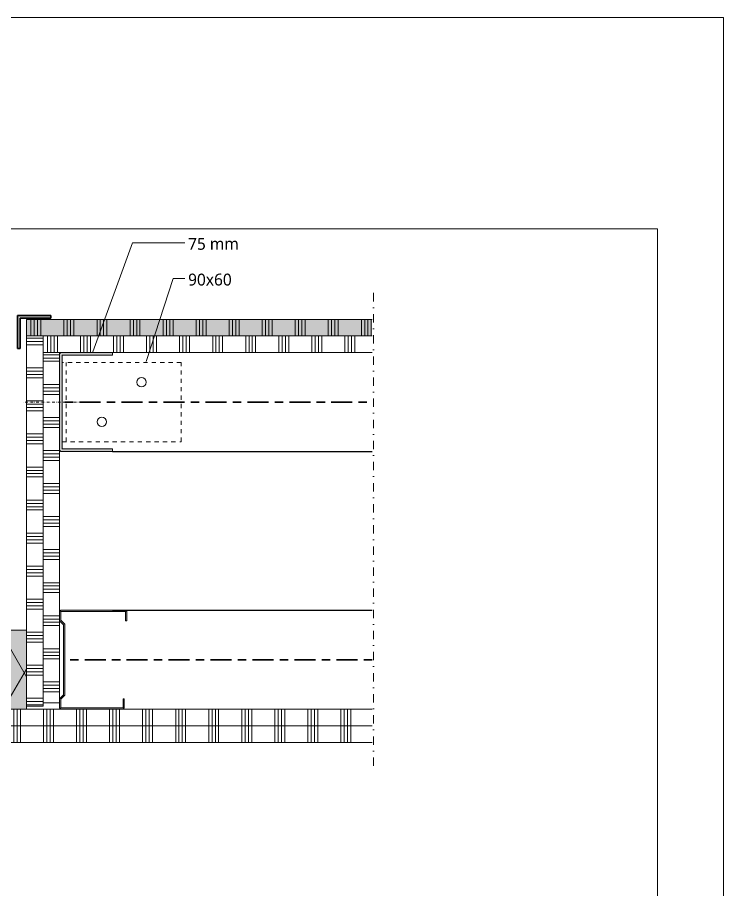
# Model space of a CAD drawing. Header units: millimetres. Extents: x -617 to 12931, y -7813 to -1363.
# Drawn here: x 12396 to 12931, y -2023 to -1363 of the extents above; entities that cross this region are included whole.
import ezdxf

# ---------------------------------------------------------------- set-up
doc = ezdxf.new("R2010")
doc.units = ezdxf.units.MM
for name, pattern in [('Center', [31.75, 6.35, -4.7625, 15.875, -4.7625]), ('Dash', [6.35, 3.175, -3.175]), ('Dash dot', [15.875, 6.35, -4.7625, 0, -4.7625]), ('Streep-stip _ detail', [4, 2, -1, 0, -1])]:
    doc.linetypes.add(name, pattern=pattern)
for name, color, linetype, lineweight in [('A-ANNO-IDEN', 131, 'Continuous', 18), ('A-DETL', 90, 'Continuous', 13), ('A-DETL-CNTR', 5, 'Center', 35), ('A-DETL-GENF', 92, 'Continuous', 18), ('A-DETL-MBND', 5, 'Continuous', 25)]:
    doc.layers.add(name, color=color, linetype=linetype, lineweight=lineweight)
doc.styles.add('Segoe UI_2', font='segoeui.ttf', dxfattribs={"height": 9})

# ---------------------------------------------------------------- blocks, each defined once
blk = doc.blocks.new('42 isolatie - Type 1-3760034-22_1 Principedetails metalstud')
at = {"layer": 'A-DETL-GENF'}
h = blk.add_hatch(color=256, dxfattribs=at)
h.paths.add_polyline_path([(255.28, 0.8), (255.28, 60.8), (164.84, 60.8), (164.84, 0.8), (173.56, 0.8)])
h.paths.add_polyline_path([(91.6, 0.8), (91.6, 60.8), (0.93, 60.8), (0.93, 3.3), (0.28, 3.3), (0.28, 0.8), (56.02, 0.8)])
at = {"layer": 'A-DETL-GENF', "lineweight": 13}
h = blk.add_hatch(dxfattribs=at)
h.set_pattern_fill('FP_1', color=256, style=0, pattern_type=2)
h.set_pattern_definition([(60, (0, 60.8), (-51.962, 30), []), (120, (0, 60.8), (-51.962, -30), [])])
h.paths.add_polyline_path([(255.28, 0.8), (255.28, 60.8), (164.84, 60.8), (164.84, 0.8), (173.56, 0.8)])
h.paths.add_polyline_path([(91.6, 0.8), (91.6, 60.8), (0.93, 60.8), (0.93, 3.3), (0.28, 3.3), (0.28, 0.8), (56.02, 0.8)])
at = {"layer": 'A-DETL-GENF'}
for p, q in [((91.6, 60.8), (0.93, 60.8)), ((91.6, 60.8), (0.93, 60.8)), ((255.28, 60.8), (164.84, 60.8)), ((255.28, 60.8), (164.84, 60.8)), ((255.28, 3.3), (255.28, 60.8)), ((0.28, 3.3), (0.28, 0.8)), ((0.28, 3.3), (0.28, 0.8)), ((0.28, 0.8), (91.6, 0.8)), ((164.84, 0.8), (255.28, 0.8)), ((255.28, 0.8), (255.28, 3.3)), ((255.28, 0.8), (255.28, 3.3))]:
    blk.add_line(p, q, dxfattribs=at)
blk = doc.blocks.new('40  gipsplaat - D12_5-V295-22_1 Principedetails metalstud')
at = {"layer": 'A-DETL-GENF'}
for p, q in [((0, 0), (282.94, 0)), ((356.18, 0), (594.75, 0)), ((644.92, 0), (679.33, 0)), ((679.33, 0), (680.16, 0)), ((679.33, 0), (680.16, 0))]:
    blk.add_line(p, q, dxfattribs=at)
blk = doc.blocks.new('40  gipsplaat - D12_5-V296-22_1 Principedetails metalstud')
at = {"layer": 'A-DETL-GENF'}
for p, q in [((282.94, 12.5), (0, 12.5)), ((594.75, 12.5), (356.18, 12.5)), ((679.33, 12.5), (644.92, 12.5))]:
    blk.add_line(p, q, dxfattribs=at)
blk = doc.blocks.new('40  gipsplaat - D12_5-V298-22_1 Principedetails metalstud')
at = {"layer": 'A-DETL-GENF', "lineweight": 13}
h = blk.add_hatch(dxfattribs=at)
h.set_pattern_fill('FP_388', color=256, style=0, pattern_type=2)
h.set_pattern_definition([(90, (-12405.836, 1604.148), (-25, 1e-15), []), (90, (-12403.336, 1604.148), (-25, 1e-15), []), (90, (-12400.836, 1604.148), (-25, 1e-15), []), (90, (-12398.336, 1604.148), (-25, 1e-15), [])])
h.paths.add_polyline_path([(249, -12.5), (249, 0), (0, 0), (0, -12.5), (52.5, -12.5)])
at = {"layer": 'A-DETL-GENF'}
for p, q in [((249, 0), (0, 0)), ((0, 0), (0, -12.5)), ((0, 0), (0, -12.5)), ((0, -12.5), (12.5, -12.5)), ((12.5, -12.5), (13.5, -12.5)), ((12.5, -12.5), (13.5, -12.5)), ((13.5, -12.5), (52.5, -12.5)), ((52.5, -12.5), (249, -12.5)), ((52.5, -12.5), (249, -12.5))]:
    blk.add_line(p, q, dxfattribs=at)
blk = doc.blocks.new('40  gipsplaat - stootvast D12_5-V299-22_1 Principedetails metalstud')
at = {"layer": 'A-DETL-GENF'}
blk.add_hatch(color=256, dxfattribs=at).paths.add_polyline_path([(12.5, -12.5), (261.5, -12.5), (261.5, 0), (0, 0), (0, -12.5)])
at = {"layer": 'A-DETL-GENF', "lineweight": 13}
h = blk.add_hatch(dxfattribs=at)
h.set_pattern_fill('FP_389', color=256, style=0, pattern_type=2)
h.set_pattern_definition([(90, (-12393.336, 1591.648), (-25, 1e-15), []), (90, (-12390.836, 1591.648), (-25, 1e-15), []), (90, (-12388.336, 1591.648), (-25, 1e-15), []), (90, (-12385.836, 1591.648), (-25, 1e-15), [])])
h.paths.add_polyline_path([(261.5, -12.5), (261.5, 0), (0, 0), (0, -12.5), (35.83, -12.5)])
at = {"layer": 'A-DETL-GENF'}
for p, q in [((261.5, 0), (0, 0)), ((0, 0), (0, -12.5)), ((261.5, 0), (0, 0)), ((0, 0), (0, -12.5)), ((0, -12.5), (12.5, -12.5)), ((12.5, -12.5), (261.5, -12.5)), ((12.5, -12.5), (261.5, -12.5))]:
    blk.add_line(p, q, dxfattribs=at)
blk = doc.blocks.new('40  gipsplaat - D12_5-V300-22_1 Principedetails metalstud')
at = {"layer": 'A-DETL-GENF', "lineweight": 13}
h = blk.add_hatch(dxfattribs=at)
h.set_pattern_fill('FP_392', color=256, style=0, pattern_type=2)
h.set_pattern_definition([(90, (-1626.648, -12428.336), (-25, 1e-15), []), (90, (-1629.148, -12428.336), (-25, 1e-15), []), (90, (-1631.648, -12428.336), (-25, 1e-15), []), (90, (-1634.148, -12428.336), (-25, 1e-15), [])])
h.paths.add_polyline_path([(265, 0), (0, 0), (0, -12.5), (265, -12.5)])
at = {"layer": 'A-DETL-GENF'}
for p, q in [((1, 0), (0, 0)), ((0, 0), (0, -12.5)), ((1, 0), (0, 0)), ((0, 0), (0, -12.5)), ((74, 0), (1, 0)), ((196, 0), (74, 0)), ((196, 0), (74, 0)), ((203, 0), (196, 0)), ((262, 0), (203, 0)), ((262, 0), (203, 0)), ((265, 0), (262, 0)), ((265, -12.5), (265, 0)), ((265, -12.5), (265, 0)), ((0, -12.5), (265, -12.5))]:
    blk.add_line(p, q, dxfattribs=at)
blk = doc.blocks.new('40  gipsplaat - D12_5-2957558-22_1 Principedetails metalstud')
at = {"layer": 'A-DETL-GENF', "lineweight": 13}
h = blk.add_hatch(dxfattribs=at)
h.set_pattern_fill('FP_393', color=256, style=0, pattern_type=2)
h.set_pattern_definition([(90, (-1614.148, -12415.836), (-25, 1e-15), []), (90, (-1616.648, -12415.836), (-25, 1e-15), []), (90, (-1619.148, -12415.836), (-25, 1e-15), []), (90, (-1621.648, -12415.836), (-25, 1e-15), [])])
h.paths.add_polyline_path([(280, -12.5), (280, 0), (0, 0), (0, -12.5), (212.26, -12.5)])
at = {"layer": 'A-DETL-GENF'}
for p, q in [((280, 0), (0, 0)), ((0, 0), (0, -12.5)), ((280, 0), (0, 0)), ((0, 0), (0, -12.5)), ((280, -12.5), (280, 0)), ((280, -12.5), (280, 0)), ((0, -12.5), (280, -12.5)), ((0, -12.5), (280, -12.5))]:
    blk.add_line(p, q, dxfattribs=at)
blk = doc.blocks.new('22 metalstud profiel - 75 mm vert-V269-22_1 Principedetails metalstud')
at = {"layer": 'A-DETL-GENF'}
blk.add_hatch(color=256, dxfattribs=at).paths.add_polyline_path([(37.5, 1), (37.5, 48), (36.5, 49), (29.5, 49), (29.5, 48), (36.5, 48), (36.5, 1), (29.91, 1), (26.91, 4), (-26.91, 4), (-29.91, 1), (-36.5, 1), (-36.5, 50), (-29.5, 50), (-29.5, 51), (-36.5, 51), (-37.5, 50), (-37.5, 1), (-36.5, 0), (-29.5, 0), (-26.5, 3), (26.5, 3), (29.5, 0), (36.5, 0)])
for p, q in [((-36.5, 51), (-37.5, 50)), ((-37.5, 50), (-37.5, 1)), ((-29.5, 51), (-36.5, 51)), ((-36.5, 1), (-36.5, 50)), ((-36.5, 50), (-29.5, 50)), ((-29.5, 50), (-29.5, 51)), ((36.5, 49), (29.5, 49)), ((29.5, 49), (29.5, 48)), ((29.5, 48), (36.5, 48)), ((37.5, 48), (36.5, 49)), ((36.5, 48), (36.5, 1)), ((-37.5, 1), (-36.5, 0)), ((-29.91, 1), (-36.5, 1)), ((-36.5, 0), (-29.5, 0)), ((-26.91, 4), (-29.91, 1)), ((-29.5, 0), (-26.5, 3)), ((26.91, 4), (-26.91, 4)), ((-26.5, 3), (26.5, 3)), ((26.5, 3), (29.5, 0)), ((29.91, 1), (26.91, 4)), ((29.5, 0), (36.5, 0)), ((36.5, 1), (29.91, 1)), ((36.5, 0), (37.5, 1))]:
    blk.add_line(p, q, dxfattribs=at)
blk = doc.blocks.new('40  gipsplaat - D12_5-V301-22_1 Principedetails metalstud')
at = {"layer": 'A-DETL-GENF', "lineweight": 13}
h = blk.add_hatch(dxfattribs=at)
h.set_pattern_fill('FP_394', color=256, style=0, pattern_type=2)
h.set_pattern_definition([(90, (-11858.82, 1899.148), (-25, 1e-15), []), (90, (-11856.32, 1899.148), (-25, 1e-15), []), (90, (-11853.82, 1899.148), (-25, 1e-15), []), (90, (-11851.32, 1899.148), (-25, 1e-15), [])])
h.paths.add_polyline_path([(796.02, -12.5), (796.02, 0), (444.08, 0), (444.08, -12.5), (570.34, -12.5)])
h.paths.add_polyline_path([(370.83, -12.5), (370.83, 0), (132.27, 0), (132.27, -12.5), (335.26, -12.5)])
h.paths.add_polyline_path([(82.1, -12.5), (82.1, 0), (0, 0), (0, -12.5)])
at = {"layer": 'A-DETL-GENF'}
for p, q in [((82.1, 0), (0, 0)), ((0, 0), (0, -12.5)), ((0, 0), (0, -12.5)), ((370.83, 0), (132.27, 0)), ((796.02, 0), (444.08, 0)), ((0, -12.5), (82.1, -12.5)), ((0, -12.5), (82.1, -12.5)), ((132.27, -12.5), (370.83, -12.5)), ((132.27, -12.5), (370.83, -12.5)), ((444.08, -12.5), (796.02, -12.5)), ((444.08, -12.5), (796.02, -12.5))]:
    blk.add_line(p, q, dxfattribs=at)
blk = doc.blocks.new('40  gipsplaat - D12_5-V302-22_1 Principedetails metalstud')
at = {"layer": 'A-DETL-GENF', "lineweight": 13}
h = blk.add_hatch(dxfattribs=at)
h.set_pattern_fill('FP_395', color=256, style=0, pattern_type=2)
h.set_pattern_definition([(90, (-11858.82, 1886.648), (-25, 1e-15), []), (90, (-11856.32, 1886.648), (-25, 1e-15), []), (90, (-11853.82, 1886.648), (-25, 1e-15), []), (90, (-11851.32, 1886.648), (-25, 1e-15), [])])
h.paths.add_polyline_path([(796.02, -12.5), (796.02, 0), (444.08, 0), (444.08, -12.5), (570.34, -12.5)])
h.paths.add_polyline_path([(370.83, -12.5), (370.83, 0), (132.27, 0), (132.27, -12.5), (335.26, -12.5)])
h.paths.add_polyline_path([(82.1, -12.5), (82.1, 0), (0, 0), (0, -12.5), (49, -12.5)])
at = {"layer": 'A-DETL-GENF'}
for p, q in [((1, 0), (0, 0)), ((0, 0), (0, -12.5)), ((1, 0), (0, 0)), ((40, 0), (1, 0)), ((48, 0), (40, 0)), ((82.1, 0), (48, 0)), ((82.1, 0), (48, 0)), ((370.83, 0), (132.27, 0)), ((370.83, 0), (132.27, 0)), ((796.02, 0), (444.08, 0)), ((796.02, 0), (444.08, 0)), ((0, -12.5), (82.1, -12.5)), ((0, -12.5), (82.1, -12.5)), ((132.27, -12.5), (370.83, -12.5)), ((132.27, -12.5), (370.83, -12.5)), ((444.08, -12.5), (796.02, -12.5)), ((444.08, -12.5), (796.02, -12.5))]:
    blk.add_line(p, q, dxfattribs=at)
blk = doc.blocks.new('00 Afbreeklijn 0 s l - Type 1-2130521-22_1 Principedetails metalstud')
at = {"layer": 'A-DETL-GENF', "linetype": 'Dash dot'}
blk.add_line((340, 0), (-20, 0), dxfattribs=at)
blk = doc.blocks.new('22 verzwaard metalstud profiel - 75 mm-4398024-22_1 Principedetails metalstud')
at = {"layer": 'A-DETL-GENF'}
blk.add_hatch(color=256, dxfattribs=at).paths.add_polyline_path([(37.5, 40), (35.5, 40), (35.5, 2), (-35.5, 2), (-35.5, 40), (-37.5, 40), (-37.5, 1), (-36.5, 0), (36.5, 0), (37.5, 1)])
for p, q in [((-35.5, 40), (-37.5, 40)), ((-37.5, 40), (-37.5, 1)), ((-37.5, 40), (-37.5, 1)), ((-37.5, 40), (-35.5, 40)), ((-35.5, 2), (-35.5, 40)), ((-35.5, 40), (-35.5, 2)), ((37.5, 40), (35.5, 40)), ((35.5, 40), (35.5, 2)), ((35.5, 40), (35.5, 2)), ((35.5, 40), (37.5, 40)), ((37.5, 1), (37.5, 40)), ((37.5, 40), (37.5, 1)), ((-37.5, 1), (-36.5, 0)), ((-37.5, 1), (-36.5, 0)), ((-36.5, 0), (36.5, 0)), ((36.5, 0), (-36.5, 0)), ((35.5, 2), (-35.5, 2)), ((-35.5, 2), (35.5, 2)), ((36.5, 0), (37.5, 1)), ((37.5, 1), (36.5, 0))]:
    blk.add_line(p, q, dxfattribs=at)
blk = doc.blocks.new('30 L-anker plat a e - 90x60-2057174-22_1 Principedetails metalstud')
at = {"layer": 'A-DETL-GENF', "linetype": 'Dash'}
for p, q in [((35, 90), (-25, 90)), ((-25, 90), (-25, 0)), ((35, 0), (35, 90)), ((35, 3), (-25, 3)), ((35, 0), (-25, 0))]:
    blk.add_line(p, q, dxfattribs=at)
at = {"layer": 'A-DETL-GENF', "linetype": 'Streep-stip _ detail', "lineweight": 13}
blk.add_line((5, 15), (5, -30), dxfattribs=at)
at = {"layer": 'A-DETL-GENF', "lineweight": 13}
for centre in [(-10, 60), (20, 30)]:
    blk.add_circle(centre, 3.5, dxfattribs=at)

msp = doc.modelspace()

# ---------------------------------------------------------------- hatches: boundary and pattern name
at = {"layer": 'A-DETL-GENF'}
msp.add_hatch(color=7, dxfattribs=at).paths.add_polyline_path([(12396.61, -1613.65), (12398.61, -1613.65), (12398.61, -1590.65), (12421.61, -1590.65), (12421.61, -1588.65), (12396.61, -1588.65)])

# ---------------------------------------------------------------- linework, layer by layer
at = {"layer": 'A-ANNO-IDEN'}
for p, q in [((12453.42, -1616.15), (12483.51, -1533.62)), ((12483.51, -1533.62), (12523.63, -1533.62)), ((12493.85, -1623.5), (12514.3, -1560.71)), ((12514.3, -1560.71), (12523.63, -1560.71))]:
    msp.add_line(p, q, dxfattribs=at)
at = {"layer": 'A-DETL', "lineweight": 18}
for p, q in [((8730.71, -1363.15), (12930.71, -1363.15)), ((12930.71, -1363.15), (12930.71, -4333.15)), ((10880.71, -1523.15), (12880.71, -1523.15)), ((12880.71, -1523.15), (12880.71, -2798.15))]:
    msp.add_line(p, q, dxfattribs=at)
at = {"layer": 'A-DETL', "lineweight": 35}
for p, q in [((12396.61, -1588.65), (12396.61, -1613.65)), ((12421.61, -1588.65), (12396.61, -1588.65)), ((12421.61, -1590.65), (12421.61, -1588.65)), ((12398.61, -1613.65), (12398.61, -1590.65)), ((12398.61, -1590.65), (12421.61, -1590.65)), ((12396.61, -1613.65), (12398.61, -1613.65))]:
    msp.add_line(p, q, dxfattribs=at)
at = {"layer": 'A-DETL-CNTR'}
for p, q in [((12432.34, -1654.15), (12664.84, -1654.15)), ((12664.84, -1849.15), (12432.34, -1849.15))]:
    msp.add_line(p, q, dxfattribs=at)
at = {"layer": 'A-DETL-MBND'}
for p, q in [((12468.34, -1691.65), (12664.84, -1691.65)), ((12468.34, -1811.65), (12664.84, -1811.65))]:
    msp.add_line(p, q, dxfattribs=at)

# ---------------------------------------------------------------- block references
at = {"layer": 'A-DETL-GENF', "linetype": 'Dash dot', "rotation": 89.99999999999991}
msp.add_blockref('00 Afbreeklijn 0 s l - Type 1-2130521-22_1 Principedetails metalstud', (12665.84, -1911.65), dxfattribs=at)
at = {"layer": 'A-DETL-GENF'}
for name, p in [('40  gipsplaat - stootvast D12_5-V299-22_1 Principedetails metalstud', (12403.34, -1591.65)), ('40  gipsplaat - D12_5-V298-22_1 Principedetails metalstud', (12415.84, -1604.15)), ('42 isolatie - Type 1-3760034-22_1 Principedetails metalstud', (12148.06, -1887.45)), ('40  gipsplaat - D12_5-V302-22_1 Principedetails metalstud', (11868.82, -1886.65)), ('40  gipsplaat - D12_5-V301-22_1 Principedetails metalstud', (11868.82, -1899.15))]:
    msp.add_blockref(name, p, dxfattribs=at)
for name, p, rotation in [('40  gipsplaat - D12_5-2957558-22_1 Principedetails metalstud', (12415.84, -1604.15), 270), ('40  gipsplaat - D12_5-V300-22_1 Principedetails metalstud', (12428.34, -1616.65), 270), ('22 verzwaard metalstud profiel - 75 mm-4398024-22_1 Principedetails metalstud', (12428.34, -1654.15), 270.0000000000001), ('22 metalstud profiel - 75 mm vert-V269-22_1 Principedetails metalstud', (12428.34, -1849.15), 270.0000000000002), ('40  gipsplaat - D12_5-V295-22_1 Principedetails metalstud', (12595.84, -1899.15), 180), ('40  gipsplaat - D12_5-V296-22_1 Principedetails metalstud', (12595.84, -1886.65), 180)]:
    msp.add_blockref(name, p, dxfattribs=dict(at, rotation=rotation))
at = {"layer": 'A-DETL-GENF', "linetype": 'Streep-stip _ detail', "lineweight": 13, "rotation": 270.0000000000001}
msp.add_blockref('30 L-anker plat a e - 90x60-2057174-22_1 Principedetails metalstud', (12430.34, -1649.15), dxfattribs=at)

# ---------------------------------------------------------------- next in the draw order: texts
at = {"layer": 'A-ANNO-IDEN', "lineweight": 13, "char_height": 9, "attachment_point": 1, "style": 'Segoe UI_2', "bg_fill": 3, "box_fill_scale": 1.25, "bg_fill_color": 9, "bg_fill_true_color": 13158600, "bg_fill_transparency": 0}
for s, insert, width in [('75 mm', (12525.58, -1529.92), 49.3038), ('90x60', (12525.58, -1557), 42.4894)]:
    msp.add_mtext(s, dxfattribs=dict(at, insert=insert, width=width))

doc.saveas('drawing.dxf')
